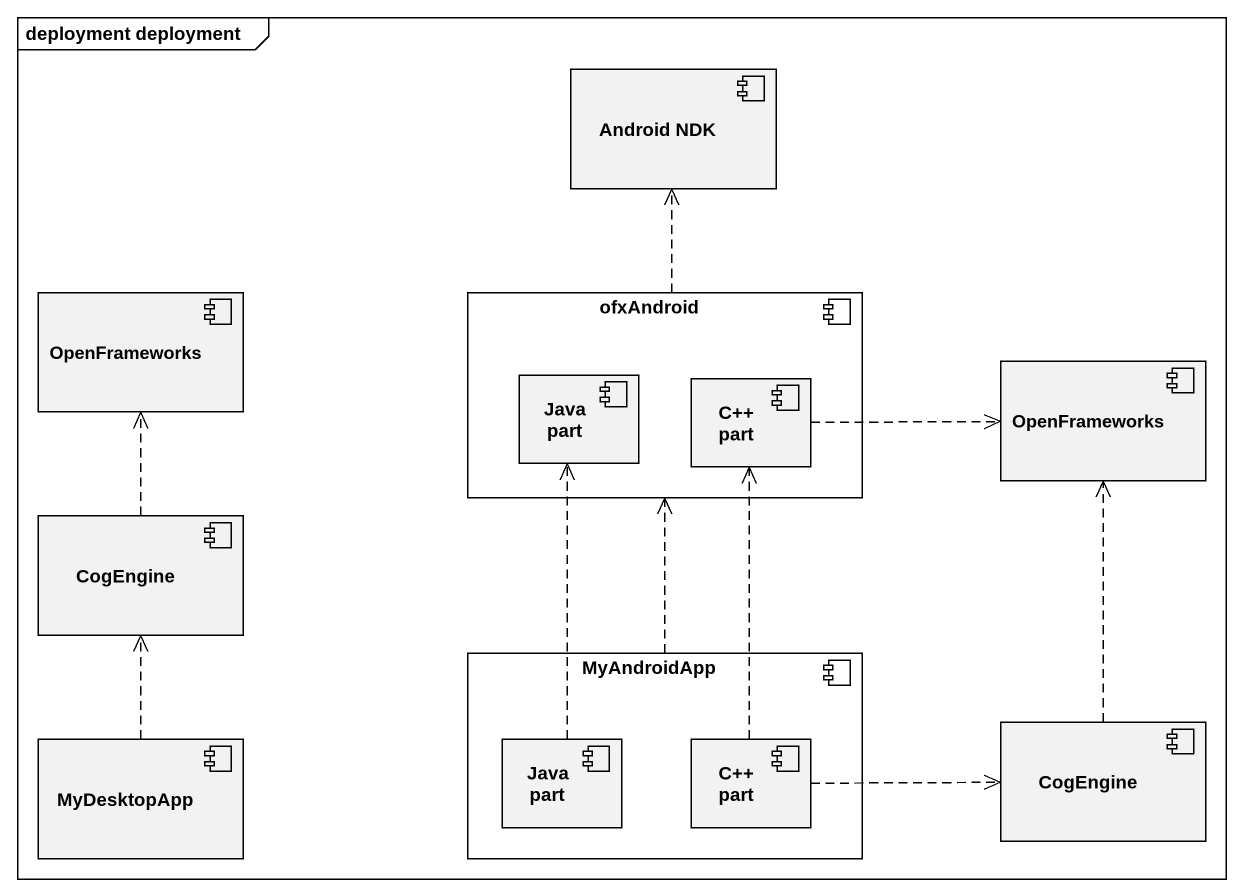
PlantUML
@startuml
mainframe deployment deployment
component "Android NDK" as Android_NDK
component OpenFrameworks
component ofxAndroid {
  component "Java part" as Java_part
  component "C++ part" as C_part
}
component "OpenFrameworks" as OpenFrameworks_2
component CogEngine
component MyAndroidApp {
  component "Java part" as Java_part_2
  component "C++ part" as C_part_2
}
component MyDesktopApp
component "CogEngine" as CogEngine_2
ofxAndroid .up.> Android_NDK
C_part .right.> OpenFrameworks_2
CogEngine .up.> OpenFrameworks
MyAndroidApp .up.> ofxAndroid
MyDesktopApp .up.> CogEngine
Java_part_2 .up.> Java_part
C_part_2 .up.> C_part
C_part_2 .right.> CogEngine_2
CogEngine_2 .up.> OpenFrameworks_2
@enduml
